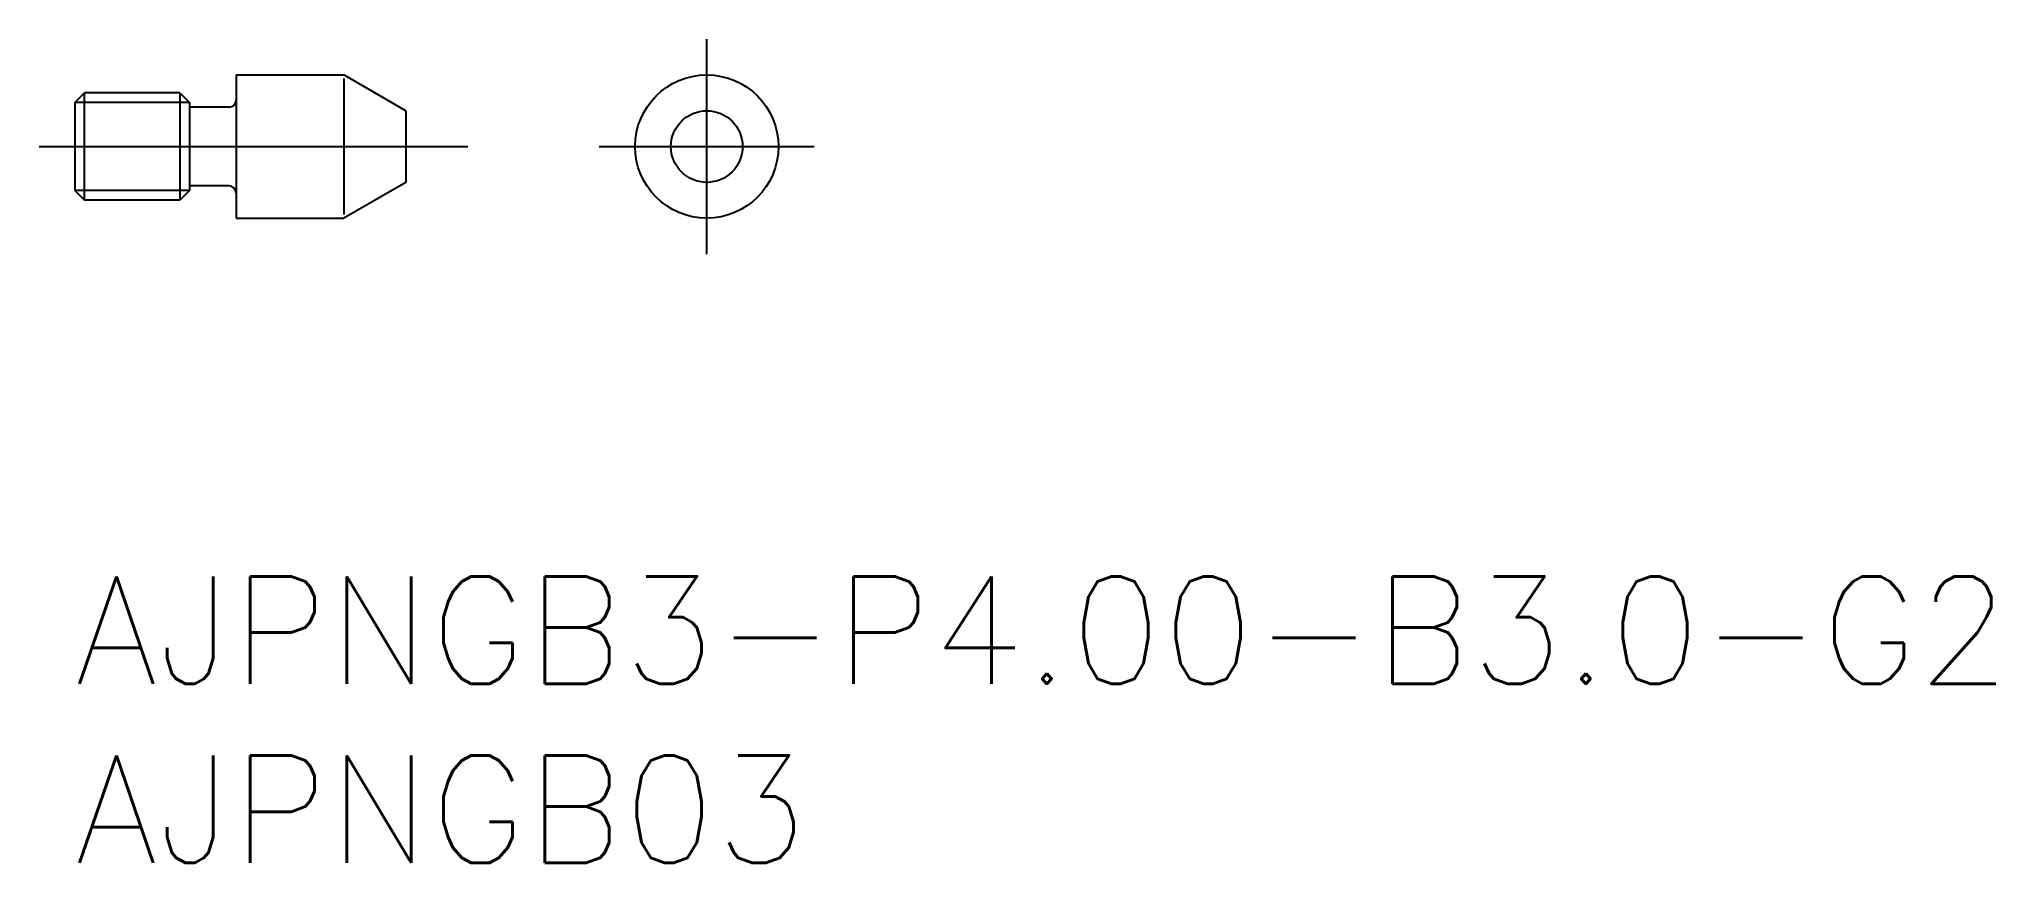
# Model space of a CAD drawing. Extents: x -1 to 53.6, y -8 to 15.
import ezdxf

# ---------------------------------------------------------------- set-up
doc = ezdxf.new("R2010")
doc.units = 0
doc.header["$LTSCALE"] = 0.5
doc.linetypes.add('CENTER', pattern=[50.8, 31.75, -6.35, 6.35, -6.35])
for name, color, linetype in [('MSM_CENTER', 1, 'CENTER'), ('MSM_CONTINUOUS', 7, 'CONTINUOUS'), ('MSM_NARROW', 5, 'CONTINUOUS'), ('MSM_PART_NUMBER', 7, 'CONTINUOUS')]:
    doc.layers.add(name, color=color, linetype=linetype)
doc.styles.get("Standard").update_dxf_attribs({"font": 'txt.shx', "height": 0.7, "bigfont": 'bigfont.shx'})

# ---------------------------------------------------------------- blocks, each defined once
blk = doc.blocks.new('*U15')
at = {"layer": 'MSM_PART_NUMBER'}
blk.add_text('AJPNGB3-P4.00-B3.0-G2', height=3, dxfattribs=at).set_placement((0, -3))
blk = doc.blocks.new('*U16')
at = {"layer": 'MSM_PART_NUMBER'}
blk.add_text('AJPNGB03', height=3, dxfattribs=at).set_placement((0, -8))

msp = doc.modelspace()

# ---------------------------------------------------------------- linework, layer by layer
at = {"layer": 'MSM_CENTER'}
for p, q in [((17.634, 9), (17.634, 15)), ((-1, 12), (10.964, 12)), ((14.634, 12), (20.634, 12))]:
    msp.add_line(p, q, dxfattribs=at)
at = {"layer": 'MSM_CONTINUOUS'}
for p, q in [((4.5, 14), (7.5, 14)), ((4.5, 14), (4.5, 10)), ((9.232, 13), (7.5, 14)), ((0.27, 13.5), (0, 13.229)), ((0, 13.229), (0, 10.771)), ((0.27, 10.5), (0.27, 13.5)), ((2.93, 13.5), (0.27, 13.5)), ((2.93, 13.5), (3.2, 13.229)), ((2.93, 13.5), (2.93, 10.5)), ((3.2, 13.229), (3.2, 10.771)), ((4.3, 13.1), (3.2, 13.1)), ((9.232, 13), (9.232, 11)), ((9.232, 11), (7.5, 10)), ((0, 10.771), (0.27, 10.5)), ((2.93, 10.5), (0.27, 10.5)), ((3.2, 10.771), (2.93, 10.5)), ((4.3, 10.9), (3.2, 10.9)), ((4.5, 10), (7.5, 10))]:
    msp.add_line(p, q, dxfattribs=at)
for radius in [2, 1]:
    msp.add_circle((17.634, 12), radius, dxfattribs=at)
for centre, start, end in [((4.3, 13.3), 270, 0), ((4.3, 10.7), 0, 90)]:
    msp.add_arc(centre, 0.2, start, end, dxfattribs=at)
at = {"layer": 'MSM_NARROW'}
for p, q in [((7.5, 13.9), (7.5, 10.1)), ((3.2, 13.229), (0, 13.229)), ((3.2, 10.771), (0, 10.771))]:
    msp.add_line(p, q, dxfattribs=at)

# ---------------------------------------------------------------- block references
at = {"layer": 'MSM_CONTINUOUS'}
for name in ['*U15', '*U16']:
    msp.add_blockref(name, (0, 0), dxfattribs=at)

doc.saveas('drawing.dxf')
